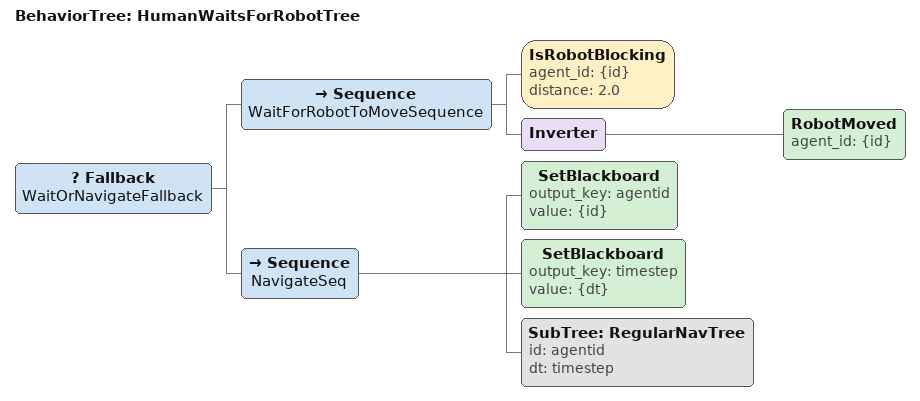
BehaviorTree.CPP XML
<root main_tree_to_execute="HumanWaitsForRobotTree">
    <include path="BTRegularNav.xml"/>
    <BehaviorTree ID="HumanWaitsForRobotTree">
        <Fallback name="WaitOrNavigateFallback">
            <Sequence name="WaitForRobotToMoveSequence">
                <IsRobotBlocking agent_id="{id}" distance="2.0"/>
                <Inverter>
                    <RobotMoved agent_id="{id}"/>
                </Inverter>
            </Sequence>
            <Sequence name="NavigateSeq">
                <SetBlackboard output_key="agentid" value="{id}" />
                <SetBlackboard output_key="timestep" value="{dt}" />
                <SubTree ID="RegularNavTree" id="agentid" dt="timestep" />
            </Sequence>
        </Fallback>
    </BehaviorTree>
</root>
